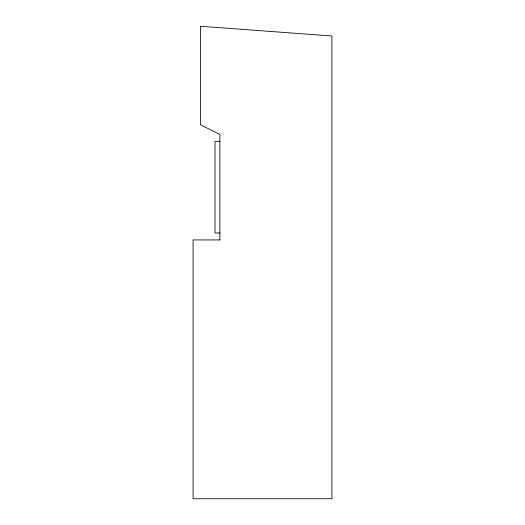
<?xml version="1.0" encoding="UTF-8"?>
<svg xmlns="http://www.w3.org/2000/svg" width="525" height="525" viewBox="0 0 525 525"><rect width="100%" height="100%" fill="white"/><g stroke="black" fill="none" stroke-linecap="round" stroke-linejoin="round"><path stroke-width="0.79" d="M219.877 141.422L215.007 141.422L215.007 232.988L219.877 232.988M219.877 239.938L193.088 239.938L193.088 498.75L331.912 498.75L331.912 35.995L200.393 26.25L200.393 124.727L219.877 134.472L219.877 239.938"/></g></svg>
